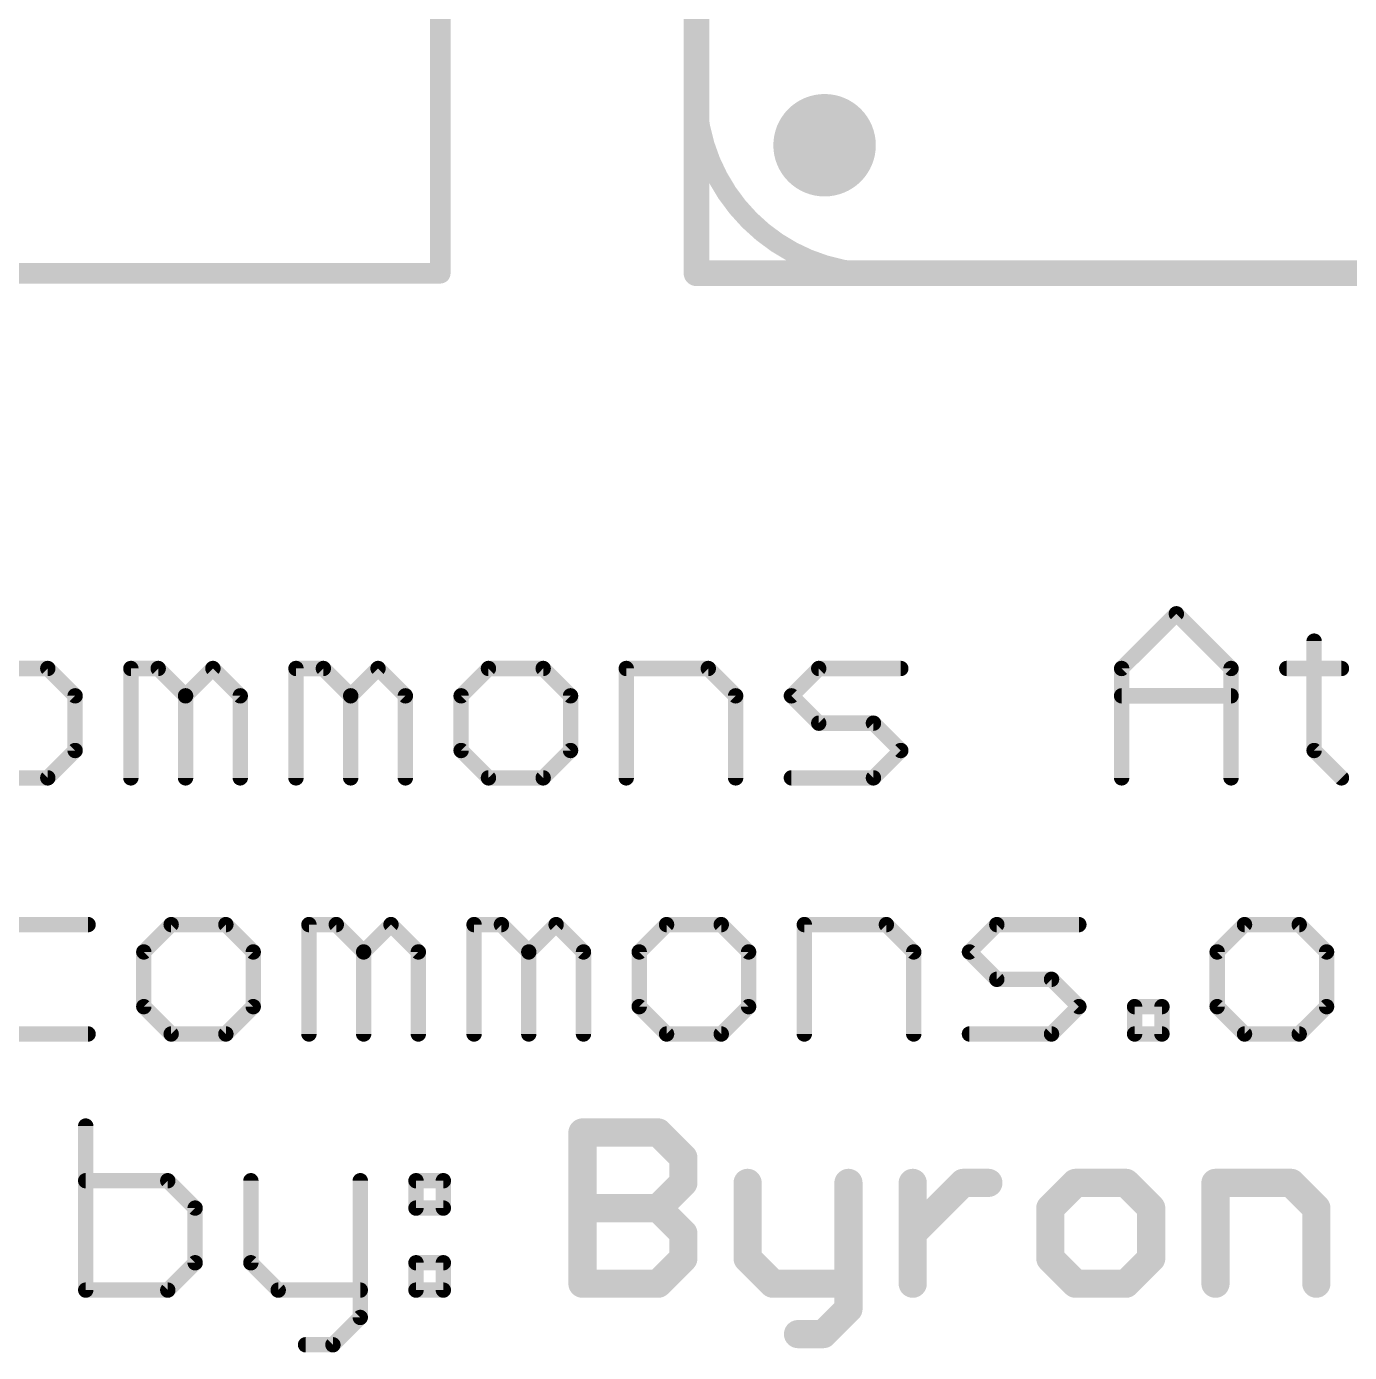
# Model space of a CAD drawing. Extents: x 0 to 108, y -11 to 121.
# Drawn here: x 46.7 to 59.81, y -10.7 to 2.45 of the extents above; entities that cross this region are included whole.
import ezdxf

# ---------------------------------------------------------------- set-up
doc = ezdxf.new("R2010")
doc.units = 0
for name, color, linetype in [('1', 12, 'CONTINUOUS'), ('18', 110, 'CONTINUOUS'), ('20', 53, 'CONTINUOUS'), ('51', 53, 'CONTINUOUS')]:
    doc.layers.add(name, color=color, linetype=linetype)

# ---------------------------------------------------------------- blocks, each defined once
blk = doc.blocks.new('ROUNDV')
at = {"const_width": 0.5}
blk.add_lwpolyline([(0, -0.25, 1), (0, 0.25, 1), (0, -0.25)], format="xyb", dxfattribs=at)

msp = doc.modelspace()

# ---------------------------------------------------------------- linework, layer by layer
at = {"layer": '1', "const_width": 0.254}
for points in [[(53.34, 17.78), (53.34, 0)], [(53.34, 0), (85.09, 0)]]:
    msp.add_lwpolyline(points, dxfattribs=at)
at = {"layer": '1', "const_width": 0.127}
for points in [[(53.34, 0.0635, 1), (53.34, -0.0635)], [(53.2765, 0, 1), (53.4035, 0)]]:
    msp.add_lwpolyline(points, format="xyb", dxfattribs=at)
at = {"layer": '20', "const_width": 0.2032}
for points in [[(53.34, 18.5239), (53.34, 1.7961)], [(55.1361, 0), (76.944, 0)]]:
    msp.add_lwpolyline(points, dxfattribs=at)
at = {"layer": '20'}
for points, const_width in [([(53.34, 1.7961, 0.4142), (55.1361, 0)], 0.2032), ([(53.3908, 1.7961, 1), (53.2892, 1.7961)], 0.1016), ([(53.2892, 1.7961, 1), (53.3908, 1.7961)], 0.1016), ([(55.1361, 0.0508, 1), (55.1361, -0.0508)], 0.1016), ([(55.1361, -0.0508, 1), (55.1361, 0.0508)], 0.1016)]:
    msp.add_lwpolyline(points, format="xyb", dxfattribs=dict(at, const_width=const_width))
at = {"layer": '51'}
for points, const_width in [([(50.8, 17.78), (50.8, 0)], 0.2032), ([(44.45, 0), (50.8, 0)], 0.2032), ([(57.5552, -3.9191), (58.0976, -3.3768)], 0.1524), ([(58.0976, -3.3768), (58.6399, -3.9191)], 0.1524), ([(59.4636, -3.648), (59.4636, -4.7326)], 0.1524), ([(46.9086, -3.9191), (46.3663, -3.9191)], 0.1524), ([(47.1798, -4.1903), (46.9086, -3.9191)], 0.1524), ([(47.7323, -5.0038), (47.7323, -3.9191)], 0.1524), ([(47.7323, -3.9191), (48.0035, -3.9191)], 0.1524), ([(48.0035, -3.9191), (48.2746, -4.1903)], 0.1524), ([(48.2746, -4.1903), (48.5458, -3.9191)], 0.1524), ([(48.5458, -3.9191), (48.817, -4.1903)], 0.1524), ([(49.3695, -5.0038), (49.3695, -3.9191)], 0.1524), ([(49.3695, -3.9191), (49.6406, -3.9191)], 0.1524), ([(49.6406, -3.9191), (49.9118, -4.1903)], 0.1524), ([(49.9118, -4.1903), (50.1829, -3.9191)], 0.1524), ([(50.1829, -3.9191), (50.4541, -4.1903)], 0.1524), ([(51.2778, -3.9191), (51.0066, -4.1903)], 0.1524), ([(51.8201, -3.9191), (51.2778, -3.9191)], 0.1524), ([(52.0913, -4.1903), (51.8201, -3.9191)], 0.1524), ([(52.6438, -5.0038), (52.6438, -3.9191)], 0.1524), ([(52.6438, -3.9191), (53.4573, -3.9191)], 0.1524), ([(53.4573, -3.9191), (53.7284, -4.1903)], 0.1524), ([(54.2809, -4.1903), (54.5521, -3.9191)], 0.1524), ([(54.5521, -3.9191), (55.3656, -3.9191)], 0.1524), ([(57.5552, -5.0038), (57.5552, -3.9191)], 0.1524), ([(58.6399, -3.9191), (58.6399, -5.0038)], 0.1524), ([(59.1924, -3.9191), (59.7347, -3.9191)], 0.1524), ([(47.1798, -4.7326), (47.1798, -4.1903)], 0.1524), ([(48.2746, -4.1903), (48.2746, -5.0038)], 0.1524), ([(48.817, -4.1903), (48.817, -5.0038)], 0.1524), ([(49.9118, -4.1903), (49.9118, -5.0038)], 0.1524), ([(50.4541, -4.1903), (50.4541, -5.0038)], 0.1524), ([(51.0066, -4.1903), (51.0066, -4.7326)], 0.1524), ([(52.0913, -4.7326), (52.0913, -4.1903)], 0.1524), ([(53.7284, -4.1903), (53.7284, -5.0038)], 0.1524), ([(54.5521, -4.4615), (54.2809, -4.1903)], 0.1524), ([(57.5552, -4.1903), (58.6399, -4.1903)], 0.1524), ([(55.0944, -4.4615), (54.5521, -4.4615)], 0.1524), ([(55.3656, -4.7326), (55.0944, -4.4615)], 0.1524), ([(46.9086, -5.0038), (47.1798, -4.7326)], 0.1524), ([(51.0066, -4.7326), (51.2778, -5.0038)], 0.1524), ([(51.8201, -5.0038), (52.0913, -4.7326)], 0.1524), ([(55.0944, -5.0038), (55.3656, -4.7326)], 0.1524), ([(59.4636, -4.7326), (59.7347, -5.0038)], 0.1524), ([(46.3663, -5.0038), (46.9086, -5.0038)], 0.1524), ([(51.2778, -5.0038), (51.8201, -5.0038)], 0.1524), ([(54.2809, -5.0038), (55.0944, -5.0038)], 0.1524), ([(47.3082, -6.4591), (46.4947, -6.4591)], 0.1524), ([(48.1319, -6.4591), (47.8607, -6.7303)], 0.1524), ([(48.6742, -6.4591), (48.1319, -6.4591)], 0.1524), ([(48.9454, -6.7303), (48.6742, -6.4591)], 0.1524), ([(49.4979, -7.5438), (49.4979, -6.4591)], 0.1524), ([(49.4979, -6.4591), (49.769, -6.4591)], 0.1524), ([(49.769, -6.4591), (50.0402, -6.7303)], 0.1524), ([(50.0402, -6.7303), (50.3114, -6.4591)], 0.1524), ([(50.3114, -6.4591), (50.5825, -6.7303)], 0.1524), ([(51.135, -7.5438), (51.135, -6.4591)], 0.1524), ([(51.135, -6.4591), (51.4062, -6.4591)], 0.1524), ([(51.4062, -6.4591), (51.6773, -6.7303)], 0.1524), ([(51.6773, -6.7303), (51.9485, -6.4591)], 0.1524), ([(51.9485, -6.4591), (52.2197, -6.7303)], 0.1524), ([(53.0433, -6.4591), (52.7722, -6.7303)], 0.1524), ([(53.5857, -6.4591), (53.0433, -6.4591)], 0.1524), ([(53.8568, -6.7303), (53.5857, -6.4591)], 0.1524), ([(54.4093, -7.5438), (54.4093, -6.4591)], 0.1524), ([(54.4093, -6.4591), (55.2228, -6.4591)], 0.1524), ([(55.2228, -6.4591), (55.494, -6.7303)], 0.1524), ([(56.0465, -6.7303), (56.3176, -6.4591)], 0.1524), ([(56.3176, -6.4591), (57.1311, -6.4591)], 0.1524), ([(58.7734, -6.4591), (58.5022, -6.7303)], 0.1524), ([(59.3157, -6.4591), (58.7734, -6.4591)], 0.1524), ([(59.5869, -6.7303), (59.3157, -6.4591)], 0.1524), ([(47.8607, -6.7303), (47.8607, -7.2726)], 0.1524), ([(48.9454, -7.2726), (48.9454, -6.7303)], 0.1524), ([(50.0402, -6.7303), (50.0402, -7.5438)], 0.1524), ([(50.5825, -6.7303), (50.5825, -7.5438)], 0.1524), ([(51.6773, -6.7303), (51.6773, -7.5438)], 0.1524), ([(52.2197, -6.7303), (52.2197, -7.5438)], 0.1524), ([(52.7722, -6.7303), (52.7722, -7.2726)], 0.1524), ([(53.8568, -7.2726), (53.8568, -6.7303)], 0.1524), ([(55.494, -6.7303), (55.494, -7.5438)], 0.1524), ([(56.3176, -7.0015), (56.0465, -6.7303)], 0.1524), ([(58.5022, -6.7303), (58.5022, -7.2726)], 0.1524), ([(59.5869, -7.2726), (59.5869, -6.7303)], 0.1524), ([(56.86, -7.0015), (56.3176, -7.0015)], 0.1524), ([(57.1311, -7.2726), (56.86, -7.0015)], 0.1524), ([(47.8607, -7.2726), (48.1319, -7.5438)], 0.1524), ([(48.6742, -7.5438), (48.9454, -7.2726)], 0.1524), ([(52.7722, -7.2726), (53.0433, -7.5438)], 0.1524), ([(53.5857, -7.5438), (53.8568, -7.2726)], 0.1524), ([(56.86, -7.5438), (57.1311, -7.2726)], 0.1524), ([(57.6836, -7.5438), (57.6836, -7.2726)], 0.1524), ([(57.6836, -7.2726), (57.9548, -7.2726)], 0.1524), ([(57.9548, -7.2726), (57.9548, -7.5438)], 0.1524), ([(58.5022, -7.2726), (58.7734, -7.5438)], 0.1524), ([(59.3157, -7.5438), (59.5869, -7.2726)], 0.1524), ([(46.4947, -7.5438), (47.3082, -7.5438)], 0.1524), ([(48.1319, -7.5438), (48.6742, -7.5438)], 0.1524), ([(53.0433, -7.5438), (53.5857, -7.5438)], 0.1524), ([(56.0465, -7.5438), (56.86, -7.5438)], 0.1524), ([(57.9548, -7.5438), (57.6836, -7.5438)], 0.1524), ([(58.7734, -7.5438), (59.3157, -7.5438)], 0.1524), ([(47.2849, -8.4568), (47.2849, -10.0838)], 0.1524), ([(52.2097, -10.0203), (52.2097, -8.5204)], 0.2794), ([(52.2097, -8.5204), (52.9596, -8.5204)], 0.2794), ([(52.9596, -8.5204), (53.2096, -8.7704)], 0.2794), ([(53.2096, -8.7704), (53.2096, -9.0204)], 0.2794), ([(48.0984, -8.9991), (47.2849, -8.9991)], 0.1524), ([(48.3695, -9.2703), (48.0984, -8.9991)], 0.1524), ([(48.922, -8.9991), (48.922, -9.8126)], 0.1524), ([(50.0067, -8.9991), (50.0067, -10.355)], 0.1524), ([(50.5592, -8.9991), (50.8304, -8.9991)], 0.1524), ([(50.5592, -9.2703), (50.5592, -8.9991)], 0.1524), ([(50.8304, -8.9991), (50.8304, -9.2703)], 0.1524), ([(53.2096, -9.0204), (52.9596, -9.2704)], 0.2794), ([(53.8469, -9.0204), (53.8469, -9.7703)], 0.2794), ([(54.8468, -9.0204), (54.8468, -10.2703)], 0.2794), ([(55.484, -10.0203), (55.484, -9.0204)], 0.2794), ([(55.484, -9.5203), (55.984, -9.0204)], 0.2794), ([(55.984, -9.0204), (56.234, -9.0204)], 0.2794), ([(57.0983, -9.0204), (56.8483, -9.2704)], 0.2794), ([(57.5983, -9.0204), (57.0983, -9.0204)], 0.2794), ([(57.8482, -9.2704), (57.5983, -9.0204)], 0.2794), ([(58.4855, -10.0203), (58.4855, -9.0204)], 0.2794), ([(58.4855, -9.0204), (59.2354, -9.0204)], 0.2794), ([(59.2354, -9.0204), (59.4854, -9.2704)], 0.2794), ([(48.3695, -9.8126), (48.3695, -9.2703)], 0.1524), ([(50.8304, -9.2703), (50.5592, -9.2703)], 0.1524), ([(52.2097, -9.2704), (52.9596, -9.2704)], 0.2794), ([(52.9596, -9.2704), (53.2096, -9.5203)], 0.2794), ([(56.8483, -9.2704), (56.8483, -9.7703)], 0.2794), ([(57.8482, -9.7703), (57.8482, -9.2704)], 0.2794), ([(59.4854, -9.2704), (59.4854, -10.0203)], 0.2794), ([(53.2096, -9.5203), (53.2096, -9.7703)], 0.2794), ([(53.2096, -9.7703), (52.9596, -10.0203)], 0.2794), ([(53.8469, -9.7703), (54.0968, -10.0203)], 0.2794), ([(56.8483, -9.7703), (57.0983, -10.0203)], 0.2794), ([(57.5983, -10.0203), (57.8482, -9.7703)], 0.2794), ([(48.0984, -10.0838), (48.3695, -9.8126)], 0.1524), ([(48.922, -9.8126), (49.1932, -10.0838)], 0.1524), ([(50.5592, -9.8126), (50.8304, -9.8126)], 0.1524), ([(50.5592, -10.0838), (50.5592, -9.8126)], 0.1524), ([(50.8304, -9.8126), (50.8304, -10.0838)], 0.1524), ([(52.9596, -10.0203), (52.2097, -10.0203)], 0.2794), ([(54.0968, -10.0203), (54.8468, -10.0203)], 0.2794), ([(57.0983, -10.0203), (57.5983, -10.0203)], 0.2794), ([(47.2849, -10.0838), (48.0984, -10.0838)], 0.1524), ([(49.1932, -10.0838), (50.0067, -10.0838)], 0.1524), ([(50.8304, -10.0838), (50.5592, -10.0838)], 0.1524), ([(54.8468, -10.2703), (54.5968, -10.5203)], 0.2794), ([(50.0067, -10.355), (49.7355, -10.6261)], 0.1524), ([(54.5968, -10.5203), (54.3468, -10.5203)], 0.2794), ([(49.7355, -10.6261), (49.4644, -10.6261)], 0.1524)]:
    msp.add_lwpolyline(points, dxfattribs=dict(at, const_width=const_width))
for points, const_width in [([(50.7492, 0, 1), (50.8508, 0)], 0.1016), ([(50.8, -0.0508, 1), (50.8, 0.0508)], 0.1016), ([(58.1245, -3.3499, 1), (58.0706, -3.4038)], 0.0762), ([(58.1245, -3.4038, 1), (58.0706, -3.3499)], 0.0762), ([(59.5017, -3.648, 1), (59.4255, -3.648)], 0.0762), ([(46.9356, -3.8922, 1), (46.8817, -3.9461)], 0.0762), ([(46.9086, -3.9572, 1), (46.9086, -3.881)], 0.0762), ([(47.7704, -3.9191, 1), (47.6942, -3.9191)], 0.0762), ([(47.7323, -3.881, 1), (47.7323, -3.9572)], 0.0762), ([(48.0304, -3.8922, 1), (47.9765, -3.9461)], 0.0762), ([(48.0035, -3.9572, 1), (48.0035, -3.881)], 0.0762), ([(48.5727, -3.8922, 1), (48.5188, -3.9461)], 0.0762), ([(48.5727, -3.9461, 1), (48.5188, -3.8922)], 0.0762), ([(49.4076, -3.9191, 1), (49.3314, -3.9191)], 0.0762), ([(49.3695, -3.881, 1), (49.3695, -3.9572)], 0.0762), ([(49.6676, -3.8922, 1), (49.6137, -3.9461)], 0.0762), ([(49.6406, -3.9572, 1), (49.6406, -3.881)], 0.0762), ([(50.2099, -3.8922, 1), (50.156, -3.9461)], 0.0762), ([(50.2099, -3.9461, 1), (50.156, -3.8922)], 0.0762), ([(51.2778, -3.881, 1), (51.2778, -3.9572)], 0.0762), ([(51.3047, -3.9461, 1), (51.2508, -3.8922)], 0.0762), ([(51.847, -3.8922, 1), (51.7932, -3.9461)], 0.0762), ([(51.8201, -3.9572, 1), (51.8201, -3.881)], 0.0762), ([(52.6819, -3.9191, 1), (52.6057, -3.9191)], 0.0762), ([(52.6438, -3.881, 1), (52.6438, -3.9572)], 0.0762), ([(53.4842, -3.8922, 1), (53.4303, -3.9461)], 0.0762), ([(53.4573, -3.9572, 1), (53.4573, -3.881)], 0.0762), ([(54.5521, -3.881, 1), (54.5521, -3.9572)], 0.0762), ([(54.579, -3.9461, 1), (54.5251, -3.8922)], 0.0762), ([(55.3656, -3.9572, 1), (55.3656, -3.881)], 0.0762), ([(57.5933, -3.9191, 1), (57.5171, -3.9191)], 0.0762), ([(57.5283, -3.8922, 1), (57.5822, -3.9461)], 0.0762), ([(58.678, -3.9191, 1), (58.6018, -3.9191)], 0.0762), ([(58.6129, -3.9461, 1), (58.6668, -3.8922)], 0.0762), ([(59.1924, -3.881, 1), (59.1924, -3.9572)], 0.0762), ([(59.7347, -3.9572, 1), (59.7347, -3.881)], 0.0762), ([(47.2179, -4.1903, 1), (47.1417, -4.1903)], 0.0762), ([(47.1529, -4.2172, 1), (47.2067, -4.1634)], 0.0762), ([(48.3127, -4.1903, 1), (48.2365, -4.1903)], 0.0762), ([(48.2477, -4.1634, 1), (48.3016, -4.2172)], 0.0762), ([(48.2477, -4.2172, 1), (48.3016, -4.1634)], 0.0762), ([(48.8551, -4.1903, 1), (48.7789, -4.1903)], 0.0762), ([(48.79, -4.2172, 1), (48.8439, -4.1634)], 0.0762), ([(49.9499, -4.1903, 1), (49.8737, -4.1903)], 0.0762), ([(49.8848, -4.1634, 1), (49.9387, -4.2172)], 0.0762), ([(49.8848, -4.2172, 1), (49.9387, -4.1634)], 0.0762), ([(50.4922, -4.1903, 1), (50.416, -4.1903)], 0.0762), ([(50.4272, -4.2172, 1), (50.4811, -4.1634)], 0.0762), ([(51.0447, -4.1903, 1), (50.9685, -4.1903)], 0.0762), ([(50.9797, -4.1634, 1), (51.0335, -4.2172)], 0.0762), ([(52.1294, -4.1903, 1), (52.0532, -4.1903)], 0.0762), ([(52.0643, -4.2172, 1), (52.1182, -4.1634)], 0.0762), ([(53.7665, -4.1903, 1), (53.6903, -4.1903)], 0.0762), ([(53.7015, -4.2172, 1), (53.7554, -4.1634)], 0.0762), ([(54.3079, -4.1634, 1), (54.254, -4.2172)], 0.0762), ([(54.254, -4.1634, 1), (54.3079, -4.2172)], 0.0762), ([(57.5552, -4.1522, 1), (57.5552, -4.2284)], 0.0762), ([(58.6399, -4.2284, 1), (58.6399, -4.1522)], 0.0762), ([(54.5521, -4.4234, 1), (54.5521, -4.4996)], 0.0762), ([(54.5251, -4.4884, 1), (54.579, -4.4345)], 0.0762), ([(55.1214, -4.4345, 1), (55.0675, -4.4884)], 0.0762), ([(55.0944, -4.4996, 1), (55.0944, -4.4234)], 0.0762), ([(47.1417, -4.7326, 1), (47.2179, -4.7326)], 0.0762), ([(47.2067, -4.7596, 1), (47.1529, -4.7057)], 0.0762), ([(51.0335, -4.7057, 1), (50.9797, -4.7596)], 0.0762), ([(50.9685, -4.7326, 1), (51.0447, -4.7326)], 0.0762), ([(52.0532, -4.7326, 1), (52.1294, -4.7326)], 0.0762), ([(52.1182, -4.7596, 1), (52.0643, -4.7057)], 0.0762), ([(55.3925, -4.7596, 1), (55.3386, -4.7057)], 0.0762), ([(55.3386, -4.7596, 1), (55.3925, -4.7057)], 0.0762), ([(59.4905, -4.7057, 1), (59.4366, -4.7596)], 0.0762), ([(59.4255, -4.7326, 1), (59.5017, -4.7326)], 0.0762), ([(46.8817, -4.9769, 1), (46.9356, -5.0307)], 0.0762), ([(46.9086, -5.0419, 1), (46.9086, -4.9657)], 0.0762), ([(47.6942, -5.0038, 1), (47.7704, -5.0038)], 0.0762), ([(48.2365, -5.0038, 1), (48.3127, -5.0038)], 0.0762), ([(48.7789, -5.0038, 1), (48.8551, -5.0038)], 0.0762), ([(49.3314, -5.0038, 1), (49.4076, -5.0038)], 0.0762), ([(49.8737, -5.0038, 1), (49.9499, -5.0038)], 0.0762), ([(50.416, -5.0038, 1), (50.4922, -5.0038)], 0.0762), ([(51.2778, -4.9657, 1), (51.2778, -5.0419)], 0.0762), ([(51.2508, -5.0307, 1), (51.3047, -4.9769)], 0.0762), ([(51.7932, -4.9769, 1), (51.847, -5.0307)], 0.0762), ([(51.8201, -5.0419, 1), (51.8201, -4.9657)], 0.0762), ([(52.6057, -5.0038, 1), (52.6819, -5.0038)], 0.0762), ([(53.6903, -5.0038, 1), (53.7665, -5.0038)], 0.0762), ([(54.2809, -4.9657, 1), (54.2809, -5.0419)], 0.0762), ([(55.0675, -4.9769, 1), (55.1214, -5.0307)], 0.0762), ([(55.0944, -5.0419, 1), (55.0944, -4.9657)], 0.0762), ([(57.5171, -5.0038, 1), (57.5933, -5.0038)], 0.0762), ([(58.6018, -5.0038, 1), (58.678, -5.0038)], 0.0762), ([(59.7078, -5.0307, 1), (59.7617, -4.9769)], 0.0762), ([(47.3082, -6.4972, 1), (47.3082, -6.421)], 0.0762), ([(48.1319, -6.421, 1), (48.1319, -6.4972)], 0.0762), ([(48.1588, -6.4861, 1), (48.1049, -6.4322)], 0.0762), ([(48.7011, -6.4322, 1), (48.6473, -6.4861)], 0.0762), ([(48.6742, -6.4972, 1), (48.6742, -6.421)], 0.0762), ([(49.536, -6.4591, 1), (49.4598, -6.4591)], 0.0762), ([(49.4979, -6.421, 1), (49.4979, -6.4972)], 0.0762), ([(49.796, -6.4322, 1), (49.7421, -6.4861)], 0.0762), ([(49.769, -6.4972, 1), (49.769, -6.421)], 0.0762), ([(50.3383, -6.4322, 1), (50.2844, -6.4861)], 0.0762), ([(50.3383, -6.4861, 1), (50.2844, -6.4322)], 0.0762), ([(51.1731, -6.4591, 1), (51.0969, -6.4591)], 0.0762), ([(51.135, -6.421, 1), (51.135, -6.4972)], 0.0762), ([(51.4331, -6.4322, 1), (51.3792, -6.4861)], 0.0762), ([(51.4062, -6.4972, 1), (51.4062, -6.421)], 0.0762), ([(51.9754, -6.4322, 1), (51.9216, -6.4861)], 0.0762), ([(51.9754, -6.4861, 1), (51.9216, -6.4322)], 0.0762), ([(53.0433, -6.421, 1), (53.0433, -6.4972)], 0.0762), ([(53.0703, -6.4861, 1), (53.0164, -6.4322)], 0.0762), ([(53.6126, -6.4322, 1), (53.5587, -6.4861)], 0.0762), ([(53.5857, -6.4972, 1), (53.5857, -6.421)], 0.0762), ([(54.4474, -6.4591, 1), (54.3712, -6.4591)], 0.0762), ([(54.4093, -6.421, 1), (54.4093, -6.4972)], 0.0762), ([(55.2498, -6.4322, 1), (55.1959, -6.4861)], 0.0762), ([(55.2228, -6.4972, 1), (55.2228, -6.421)], 0.0762), ([(56.3176, -6.421, 1), (56.3176, -6.4972)], 0.0762), ([(56.3446, -6.4861, 1), (56.2907, -6.4322)], 0.0762), ([(57.1311, -6.4972, 1), (57.1311, -6.421)], 0.0762), ([(58.7734, -6.421, 1), (58.7734, -6.4972)], 0.0762), ([(58.8003, -6.4861, 1), (58.7464, -6.4322)], 0.0762), ([(59.3427, -6.4322, 1), (59.2888, -6.4861)], 0.0762), ([(59.3157, -6.4972, 1), (59.3157, -6.421)], 0.0762), ([(47.8988, -6.7303, 1), (47.8226, -6.7303)], 0.0762), ([(47.8338, -6.7034, 1), (47.8876, -6.7572)], 0.0762), ([(48.9835, -6.7303, 1), (48.9073, -6.7303)], 0.0762), ([(48.9184, -6.7572, 1), (48.9723, -6.7034)], 0.0762), ([(50.0783, -6.7303, 1), (50.0021, -6.7303)], 0.0762), ([(50.0132, -6.7034, 1), (50.0671, -6.7572)], 0.0762), ([(50.0132, -6.7572, 1), (50.0671, -6.7034)], 0.0762), ([(50.6206, -6.7303, 1), (50.5444, -6.7303)], 0.0762), ([(50.5556, -6.7572, 1), (50.6095, -6.7034)], 0.0762), ([(51.7154, -6.7303, 1), (51.6392, -6.7303)], 0.0762), ([(51.6504, -6.7034, 1), (51.7043, -6.7572)], 0.0762), ([(51.6504, -6.7572, 1), (51.7043, -6.7034)], 0.0762), ([(52.2578, -6.7303, 1), (52.1816, -6.7303)], 0.0762), ([(52.1927, -6.7572, 1), (52.2466, -6.7034)], 0.0762), ([(52.8103, -6.7303, 1), (52.7341, -6.7303)], 0.0762), ([(52.7452, -6.7034, 1), (52.7991, -6.7572)], 0.0762), ([(53.8949, -6.7303, 1), (53.8187, -6.7303)], 0.0762), ([(53.8299, -6.7572, 1), (53.8838, -6.7034)], 0.0762), ([(55.5321, -6.7303, 1), (55.4559, -6.7303)], 0.0762), ([(55.467, -6.7572, 1), (55.5209, -6.7034)], 0.0762), ([(56.0734, -6.7034, 1), (56.0195, -6.7572)], 0.0762), ([(56.0195, -6.7034, 1), (56.0734, -6.7572)], 0.0762), ([(58.5403, -6.7303, 1), (58.4641, -6.7303)], 0.0762), ([(58.4753, -6.7034, 1), (58.5292, -6.7572)], 0.0762), ([(59.625, -6.7303, 1), (59.5488, -6.7303)], 0.0762), ([(59.5599, -6.7572, 1), (59.6138, -6.7034)], 0.0762), ([(56.3176, -6.9634, 1), (56.3176, -7.0396)], 0.0762), ([(56.2907, -7.0284, 1), (56.3446, -6.9745)], 0.0762), ([(56.8869, -6.9745, 1), (56.833, -7.0284)], 0.0762), ([(56.86, -7.0396, 1), (56.86, -6.9634)], 0.0762), ([(47.8876, -7.2457, 1), (47.8338, -7.2996)], 0.0762), ([(48.9723, -7.2996, 1), (48.9184, -7.2457)], 0.0762), ([(52.7991, -7.2457, 1), (52.7452, -7.2996)], 0.0762), ([(53.8838, -7.2996, 1), (53.8299, -7.2457)], 0.0762), ([(57.1581, -7.2996, 1), (57.1042, -7.2457)], 0.0762), ([(57.1042, -7.2996, 1), (57.1581, -7.2457)], 0.0762), ([(57.7217, -7.2726, 1), (57.6455, -7.2726)], 0.0762), ([(57.6836, -7.2345, 1), (57.6836, -7.3107)], 0.0762), ([(57.9929, -7.2726, 1), (57.9167, -7.2726)], 0.0762), ([(57.9548, -7.3107, 1), (57.9548, -7.2345)], 0.0762), ([(58.5292, -7.2457, 1), (58.4753, -7.2996)], 0.0762), ([(59.6138, -7.2996, 1), (59.5599, -7.2457)], 0.0762), ([(47.8226, -7.2726, 1), (47.8988, -7.2726)], 0.0762), ([(48.9073, -7.2726, 1), (48.9835, -7.2726)], 0.0762), ([(52.7341, -7.2726, 1), (52.8103, -7.2726)], 0.0762), ([(53.8187, -7.2726, 1), (53.8949, -7.2726)], 0.0762), ([(58.4641, -7.2726, 1), (58.5403, -7.2726)], 0.0762), ([(59.5488, -7.2726, 1), (59.625, -7.2726)], 0.0762), ([(47.3082, -7.5819, 1), (47.3082, -7.5057)], 0.0762), ([(48.1319, -7.5057, 1), (48.1319, -7.5819)], 0.0762), ([(48.1049, -7.5707, 1), (48.1588, -7.5169)], 0.0762), ([(48.6473, -7.5169, 1), (48.7011, -7.5707)], 0.0762), ([(48.6742, -7.5819, 1), (48.6742, -7.5057)], 0.0762), ([(53.0433, -7.5057, 1), (53.0433, -7.5819)], 0.0762), ([(53.0164, -7.5707, 1), (53.0703, -7.5169)], 0.0762), ([(53.5587, -7.5169, 1), (53.6126, -7.5707)], 0.0762), ([(53.5857, -7.5819, 1), (53.5857, -7.5057)], 0.0762), ([(56.0465, -7.5057, 1), (56.0465, -7.5819)], 0.0762), ([(56.833, -7.5169, 1), (56.8869, -7.5707)], 0.0762), ([(56.86, -7.5819, 1), (56.86, -7.5057)], 0.0762), ([(57.6836, -7.5057, 1), (57.6836, -7.5819)], 0.0762), ([(57.9548, -7.5819, 1), (57.9548, -7.5057)], 0.0762), ([(58.7734, -7.5057, 1), (58.7734, -7.5819)], 0.0762), ([(58.7464, -7.5707, 1), (58.8003, -7.5169)], 0.0762), ([(59.2888, -7.5169, 1), (59.3426, -7.5707)], 0.0762), ([(59.3157, -7.5819, 1), (59.3157, -7.5057)], 0.0762), ([(49.4598, -7.5438, 1), (49.536, -7.5438)], 0.0762), ([(50.0021, -7.5438, 1), (50.0783, -7.5438)], 0.0762), ([(50.5444, -7.5438, 1), (50.6206, -7.5438)], 0.0762), ([(51.0969, -7.5438, 1), (51.1731, -7.5438)], 0.0762), ([(51.6392, -7.5438, 1), (51.7154, -7.5438)], 0.0762), ([(52.1816, -7.5438, 1), (52.2578, -7.5438)], 0.0762), ([(54.3712, -7.5438, 1), (54.4474, -7.5438)], 0.0762), ([(55.4559, -7.5438, 1), (55.5321, -7.5438)], 0.0762), ([(57.6455, -7.5438, 1), (57.7217, -7.5438)], 0.0762), ([(57.9167, -7.5438, 1), (57.9929, -7.5438)], 0.0762), ([(47.323, -8.4568, 1), (47.2468, -8.4568)], 0.0762), ([(52.2796, -8.5204, 1), (52.1399, -8.5204)], 0.1397), ([(52.2097, -8.4506, 1), (52.2097, -8.5903)], 0.1397), ([(53.009, -8.471, 1), (52.9102, -8.5698)], 0.1397), ([(52.9596, -8.5903, 1), (52.9596, -8.4506)], 0.1397), ([(53.2795, -8.7704, 1), (53.1398, -8.7704)], 0.1397), ([(53.1602, -8.8198, 1), (53.259, -8.721)], 0.1397), ([(47.2849, -8.961, 1), (47.2849, -9.0372)], 0.0762), ([(48.1253, -8.9722, 1), (48.0714, -9.0261)], 0.0762), ([(48.0984, -9.0372, 1), (48.0984, -8.961)], 0.0762), ([(48.9601, -8.9991, 1), (48.8839, -8.9991)], 0.0762), ([(50.0448, -8.9991, 1), (49.9686, -8.9991)], 0.0762), ([(50.5592, -8.961, 1), (50.5592, -9.0372)], 0.0762), ([(50.5973, -8.9991, 1), (50.5211, -8.9991)], 0.0762), ([(50.8685, -8.9991, 1), (50.7923, -8.9991)], 0.0762), ([(50.8304, -9.0372, 1), (50.8304, -8.961)], 0.0762), ([(53.259, -9.0698, 1), (53.1602, -8.971)], 0.1397), ([(53.9167, -9.0204, 1), (53.777, -9.0204)], 0.1397), ([(54.9166, -9.0204, 1), (54.7769, -9.0204)], 0.1397), ([(55.5539, -9.0204, 1), (55.4142, -9.0204)], 0.1397), ([(55.984, -8.9505, 1), (55.984, -9.0902)], 0.1397), ([(56.0334, -9.0698, 1), (55.9346, -8.971)], 0.1397), ([(56.234, -9.0902, 1), (56.234, -8.9505)], 0.1397), ([(57.0983, -8.9505, 1), (57.0983, -9.0902)], 0.1397), ([(57.1477, -9.0698, 1), (57.0489, -8.971)], 0.1397), ([(57.6476, -8.971, 1), (57.5489, -9.0698)], 0.1397), ([(57.5983, -9.0902, 1), (57.5983, -8.9505)], 0.1397), ([(58.5553, -9.0204, 1), (58.4156, -9.0204)], 0.1397), ([(58.4855, -8.9505, 1), (58.4855, -9.0902)], 0.1397), ([(59.2848, -8.971, 1), (59.186, -9.0698)], 0.1397), ([(59.2354, -9.0902, 1), (59.2354, -8.9505)], 0.1397), ([(53.1398, -9.0204, 1), (53.2795, -9.0204)], 0.1397), ([(48.4076, -9.2703, 1), (48.3314, -9.2703)], 0.0762), ([(50.5592, -9.2322, 1), (50.5592, -9.3084)], 0.0762), ([(50.8304, -9.3084, 1), (50.8304, -9.2322)], 0.0762), ([(52.2097, -9.2005, 1), (52.2097, -9.3402)], 0.1397), ([(53.009, -9.221, 1), (52.9102, -9.3198)], 0.1397), ([(52.9102, -9.221, 1), (53.009, -9.3198)], 0.1397), ([(52.9596, -9.3402, 1), (52.9596, -9.2005)], 0.1397), ([(56.9182, -9.2704, 1), (56.7785, -9.2704)], 0.1397), ([(56.7989, -9.221, 1), (56.8977, -9.3198)], 0.1397), ([(57.9181, -9.2704, 1), (57.7784, -9.2704)], 0.1397), ([(57.7988, -9.3198, 1), (57.8976, -9.221)], 0.1397), ([(59.5552, -9.2704, 1), (59.4155, -9.2704)], 0.1397), ([(59.436, -9.3198, 1), (59.5348, -9.221)], 0.1397), ([(48.3426, -9.2972, 1), (48.3965, -9.2434)], 0.0762), ([(50.5211, -9.2703, 1), (50.5973, -9.2703)], 0.0762), ([(50.7923, -9.2703, 1), (50.8685, -9.2703)], 0.0762), ([(53.2795, -9.5203, 1), (53.1398, -9.5203)], 0.1397), ([(53.1602, -9.5697, 1), (53.259, -9.4709)], 0.1397), ([(55.4346, -9.4709, 1), (55.5334, -9.5697)], 0.1397), ([(53.1398, -9.7703, 1), (53.2795, -9.7703)], 0.1397), ([(53.259, -9.8197, 1), (53.1602, -9.7209)], 0.1397), ([(53.777, -9.7703, 1), (53.9167, -9.7703)], 0.1397), ([(53.8962, -9.7209, 1), (53.7975, -9.8197)], 0.1397), ([(56.8977, -9.7209, 1), (56.7989, -9.8197)], 0.1397), ([(56.7785, -9.7703, 1), (56.9182, -9.7703)], 0.1397), ([(57.7784, -9.7703, 1), (57.9181, -9.7703)], 0.1397), ([(57.8976, -9.8197, 1), (57.7988, -9.7209)], 0.1397), ([(48.3314, -9.8126, 1), (48.4076, -9.8126)], 0.0762), ([(48.3965, -9.8396, 1), (48.3426, -9.7857)], 0.0762), ([(48.949, -9.7857, 1), (48.8951, -9.8396)], 0.0762), ([(48.8839, -9.8126, 1), (48.9601, -9.8126)], 0.0762), ([(50.5592, -9.7745, 1), (50.5592, -9.8507)], 0.0762), ([(50.5973, -9.8126, 1), (50.5211, -9.8126)], 0.0762), ([(50.8685, -9.8126, 1), (50.7923, -9.8126)], 0.0762), ([(50.8304, -9.8507, 1), (50.8304, -9.7745)], 0.0762), ([(52.2097, -9.9505, 1), (52.2097, -10.0902)], 0.1397), ([(52.1399, -10.0203, 1), (52.2796, -10.0203)], 0.1397), ([(52.9102, -9.9709, 1), (53.009, -10.0697)], 0.1397), ([(52.9596, -10.0902, 1), (52.9596, -9.9505)], 0.1397), ([(54.0968, -9.9505, 1), (54.0968, -10.0902)], 0.1397), ([(54.0474, -10.0697, 1), (54.1462, -9.9709)], 0.1397), ([(54.8468, -10.0902, 1), (54.8468, -9.9505)], 0.1397), ([(55.4142, -10.0203, 1), (55.5539, -10.0203)], 0.1397), ([(57.0983, -9.9505, 1), (57.0983, -10.0902)], 0.1397), ([(57.0489, -10.0697, 1), (57.1477, -9.9709)], 0.1397), ([(57.5489, -9.9709, 1), (57.6476, -10.0697)], 0.1397), ([(57.5983, -10.0902, 1), (57.5983, -9.9505)], 0.1397), ([(58.4156, -10.0203, 1), (58.5553, -10.0203)], 0.1397), ([(59.4155, -10.0203, 1), (59.5552, -10.0203)], 0.1397), ([(47.2849, -10.0457, 1), (47.2849, -10.1219)], 0.0762), ([(47.2468, -10.0838, 1), (47.323, -10.0838)], 0.0762), ([(48.0714, -10.0569, 1), (48.1253, -10.1107)], 0.0762), ([(48.0984, -10.1219, 1), (48.0984, -10.0457)], 0.0762), ([(49.1932, -10.0457, 1), (49.1932, -10.1219)], 0.0762), ([(49.1663, -10.1107, 1), (49.2201, -10.0569)], 0.0762), ([(50.0067, -10.1219, 1), (50.0067, -10.0457)], 0.0762), ([(50.5592, -10.0457, 1), (50.5592, -10.1219)], 0.0762), ([(50.5211, -10.0838, 1), (50.5973, -10.0838)], 0.0762), ([(50.7923, -10.0838, 1), (50.8685, -10.0838)], 0.0762), ([(50.8304, -10.1219, 1), (50.8304, -10.0457)], 0.0762), ([(54.7769, -10.2703, 1), (54.9166, -10.2703)], 0.1397), ([(54.8962, -10.3197, 1), (54.7974, -10.2209)], 0.1397), ([(49.9686, -10.355, 1), (50.0448, -10.355)], 0.0762), ([(50.0336, -10.3819, 1), (49.9798, -10.328)], 0.0762), ([(54.3468, -10.4504, 1), (54.3468, -10.5901)], 0.1397), ([(54.5968, -10.5901, 1), (54.5968, -10.4504)], 0.1397), ([(54.5474, -10.4709, 1), (54.6462, -10.5697)], 0.1397), ([(49.4644, -10.588, 1), (49.4644, -10.6642)], 0.0762), ([(49.7086, -10.5992, 1), (49.7625, -10.6531)], 0.0762), ([(49.7355, -10.6642, 1), (49.7355, -10.588)], 0.0762)]:
    msp.add_lwpolyline(points, format="xyb", dxfattribs=dict(at, const_width=const_width))

# ---------------------------------------------------------------- block references
at = {"layer": '18', "xscale": 1.016, "yscale": 1.016}
msp.add_blockref('ROUNDV', (54.61, 1.27), dxfattribs=at)
msp.add_blockref('ROUNDV', (54.61, 1.27), dxfattribs=at)

doc.saveas('drawing.dxf')
